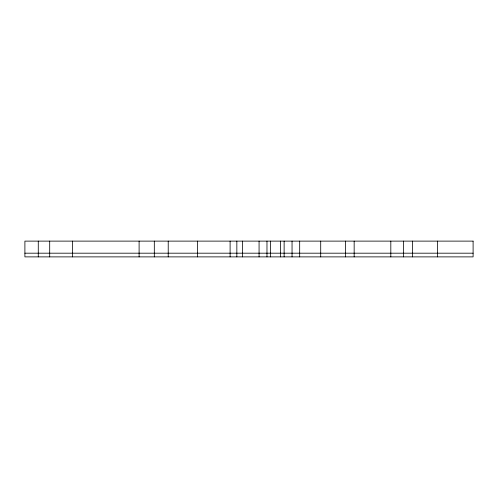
<?xml version="1.0" encoding="UTF-8"?>
<svg xmlns="http://www.w3.org/2000/svg" width="498" height="498" viewBox="0 0 498 498"><rect width="100%" height="100%" fill="white"/><g stroke="black" fill="none" stroke-linecap="round" stroke-linejoin="round"><path stroke-width="0.75" d="M24.9 253.189L473.1 253.189M437.512 241.119L437.512 256.881M412.469 241.119L412.469 256.881M403.392 241.119L403.392 256.881M390.818 241.119L390.818 256.881M354.159 241.119L354.159 256.881M345.438 241.119L345.438 256.881M320.706 241.119L320.706 256.881M299.678 241.119L299.678 256.881M292.046 241.119L292.046 256.881M284.128 241.119L284.128 256.881M280.48 241.119L280.48 256.881M270.595 241.119L270.595 256.881M266.972 241.119L266.972 256.881M259.072 241.119L259.072 256.881M242.383 241.119L242.383 256.881M236.843 241.119L236.843 256.881M230.107 241.119L230.107 256.881M197.569 241.119L197.569 256.881M168.224 241.119L168.224 256.881M154.318 241.119L154.318 256.881M139.104 241.119L139.104 256.881M72.521 241.119L72.521 256.881M49.694 241.119L49.694 256.881M38.278 241.119L38.278 256.881M473.1 241.119L24.9 241.119L24.9 256.881L473.1 256.881L473.1 241.119"/></g></svg>
